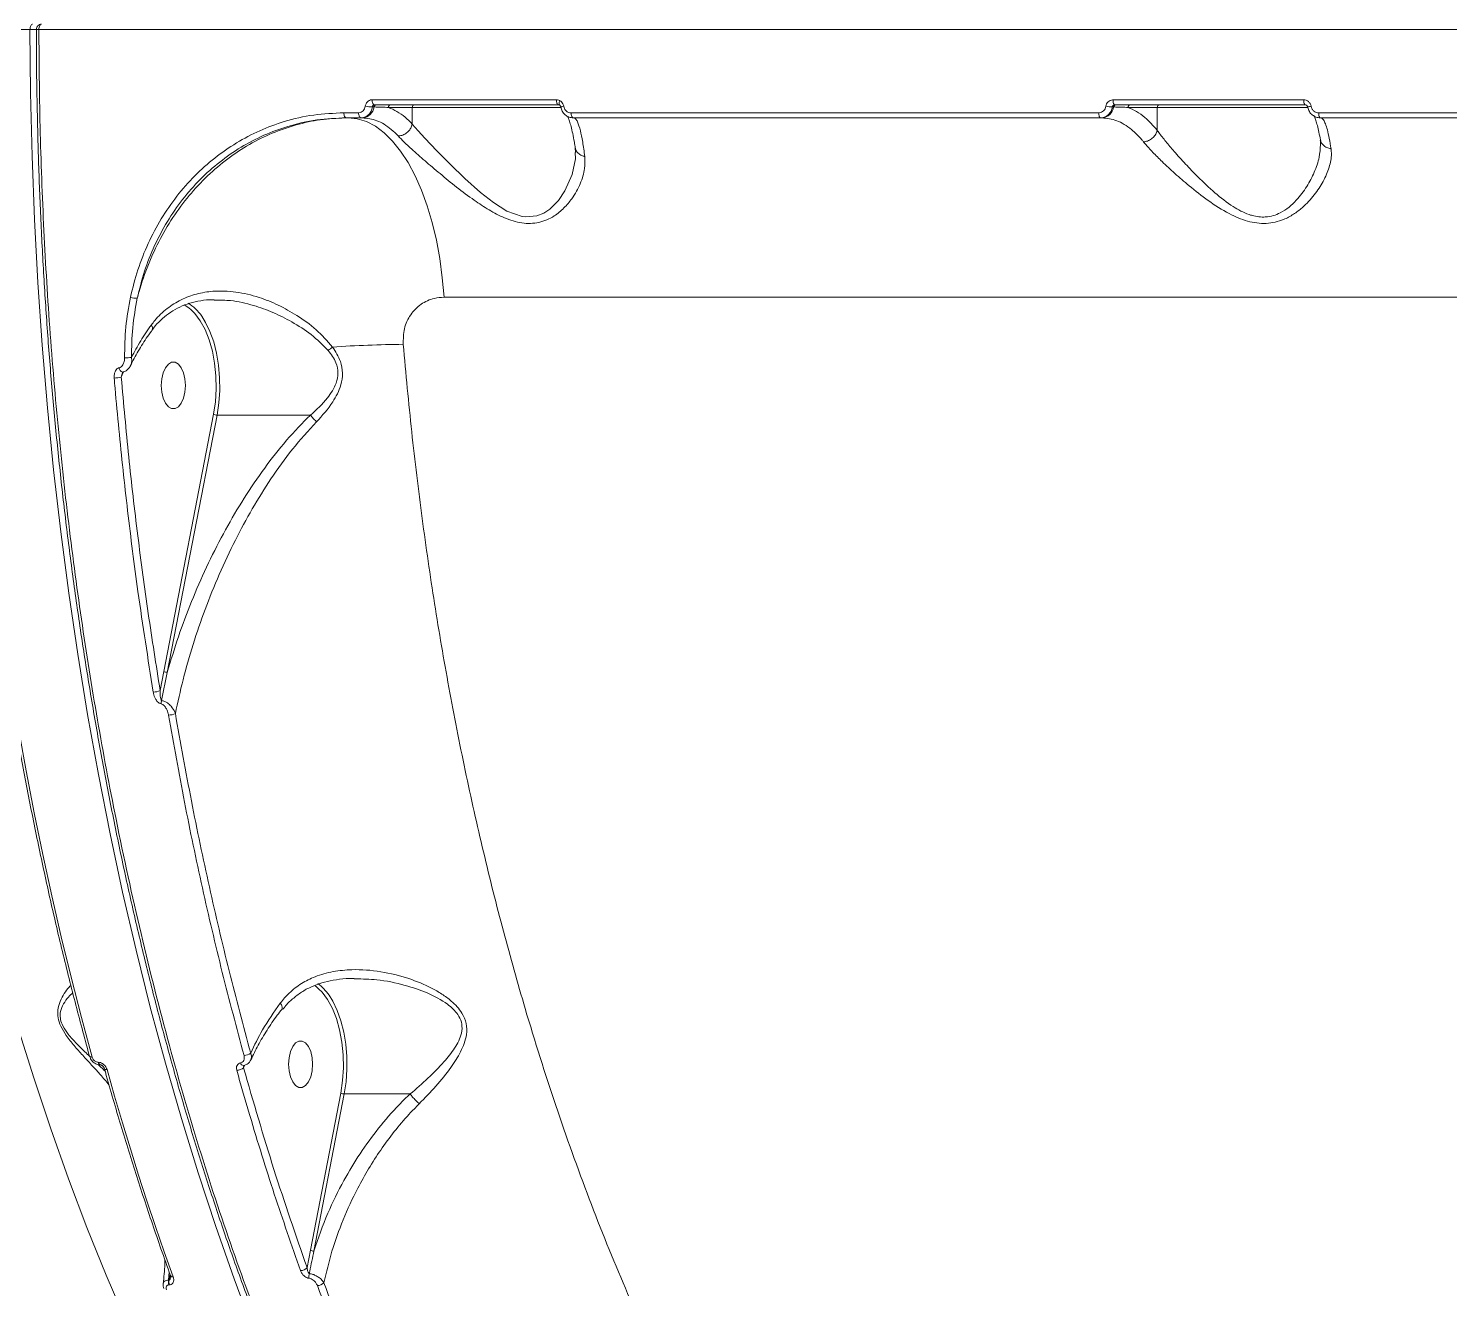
# Model space of a CAD drawing. Header units: millimetres. Extents: x -5550 to 7488, y -4093 to 4627.
# Drawn here: x -1428.8 to -1155.5, y 1749.7 to 1992 of the extents above; entities that cross this region are included whole.
import ezdxf

# ---------------------------------------------------------------- set-up
doc = ezdxf.new("R2010")
doc.units = ezdxf.units.MM
doc.layers.add('DIKOM_ОБЪЕКТ', color=7, linetype='Continuous')

msp = doc.modelspace()

# ---------------------------------------------------------------- linework, layer by layer
at = {"layer": 'DIKOM_ОБЪЕКТ', "color": 7, "linetype": 'Continuous', "lineweight": 15}
for p, q in [((-1843.347, 1991.842), (-1428.478, 1991.842)), ((-1427.248, 1991.843), (-1427.248, 1991.843)), ((-1426.762, 1991.842), (-933.343, 1991.842)), ((-1327.258, 1978.31), (-1362.698, 1978.31)), ((-1362.637, 1976.927), (-1362.309, 1976.927)), ((-1362.237, 1977.344), (-1326.826, 1977.344)), ((-1359.535, 1976.844), (-1354.964, 1976.844)), ((-1354.964, 1973.648), (-1354.964, 1976.844)), ((-1354.964, 1976.844), (-1326.238, 1976.844)), ((-1326.386, 1976.927), (-1326.392, 1976.93)), ((-1220.339, 1976.927), (-1220.091, 1976.927)), ((-1183.536, 1978.31), (-1220.202, 1978.31)), ((-1219.859, 1977.344), (-1183.222, 1977.344)), ((-1217.311, 1976.844), (-1211.679, 1976.844)), ((-1211.679, 1972.439), (-1211.679, 1976.844)), ((-1211.679, 1976.844), (-1182.648, 1976.844)), ((-1182.761, 1976.927), (-1182.767, 1976.928)), ((-1365.286, 1975.804), (-1368.12, 1975.804)), ((-1367.655, 1974.844), (-1364.823, 1974.844)), ((-1364.823, 1974.844), (-1364.544, 1974.844)), ((-1222.951, 1975.804), (-1324.414, 1975.804)), ((-1323.985, 1974.844), (-1222.605, 1974.844)), ((-1222.605, 1974.844), (-1222.326, 1974.844)), ((-1074.057, 1975.804), (-1180.649, 1975.804)), ((-1180.338, 1974.844), (-1073.834, 1974.844)), ((-1323.639, 1969.06), (-1323.549, 1968.192)), ((-1180.271, 1969.827), (-1180.29, 1969.663)), ((-1393.05, 1939.794), (-1392.827, 1939.787)), ((-1348.853, 1940.342), (-933.343, 1940.342)), ((-1410.924, 1924.969), (-1410.471, 1926.025)), ((-1393.172, 1917.853), (-1402.739, 1868.38)), ((-1402.069, 1868.204), (-1392.502, 1917.677)), ((-1374.55, 1917.677), (-1392.502, 1917.677)), ((-1402.739, 1868.38), (-1403.438, 1864.721)), ((-1403.158, 1862.801), (-1402.069, 1868.204)), ((-1366.152, 1809.267), (-1365.878, 1809.256)), ((-1415.345, 1793.239), (-1415.373, 1793.239)), ((-1414.92, 1792.714), (-1414.892, 1792.714)), ((-1387.413, 1792.171), (-1387.191, 1792.688)), ((-1368.701, 1787.31), (-1374.544, 1757.094)), ((-1373.875, 1756.918), (-1368.031, 1787.137)), ((-1355.378, 1787.137), (-1368.031, 1787.137)), ((-1374.544, 1757.094), (-1375.183, 1753.734)), ((-1401.826, 1751.337), (-1401.708, 1752.908)), ((-1401.543, 1752.443), (-1401.737, 1751.337)), ((-1401.737, 1751.337), (-1401.826, 1751.337)), ((-1401.759, 1750.438), (-1401.67, 1750.438))]:
    msp.add_line(p, q, dxfattribs=at)
at = {"layer": 'DIKOM_ОБЪЕКТ', "color": 7, "linetype": 'Continuous', "lineweight": 15, "flags": 128}
for points in [[(-1428.478, 1991.842), (-1428.468, 1992.037), (-1428.439, 1992.225), (-1428.391, 1992.398), (-1428.327, 1992.55), (-1428.249, 1992.675), (-1428.16, 1992.768), (-1428.063, 1992.825), (-1427.962, 1992.844)], [(-1426.248, 1992.844), (-1426.348, 1992.825), (-1426.445, 1992.768), (-1426.534, 1992.675), (-1426.612, 1992.55), (-1426.676, 1992.398), (-1426.723, 1992.225), (-1426.753, 1992.037), (-1426.762, 1991.842)], [(-1428.478, 1991.842), (-1428.371, 1979.654), (-1428.083, 1967.478), (-1427.613, 1955.323), (-1426.962, 1943.2), (-1426.129, 1931.119), (-1425.117, 1919.089), (-1423.925, 1907.122), (-1422.554, 1895.227), (-1421.007, 1883.414), (-1419.283, 1871.693), (-1417.385, 1860.075), (-1415.315, 1848.568), (-1413.073, 1837.183), (-1410.662, 1825.928), (-1408.084, 1814.815), (-1405.34, 1803.851), (-1402.434, 1793.046), (-1399.368, 1782.41), (-1396.144, 1771.951), (-1392.765, 1761.678), (-1389.234, 1751.6), (-1385.554, 1741.725)], [(-1362.237, 1977.344), (-1362.325, 1977.363), (-1362.41, 1977.417), (-1362.488, 1977.506), (-1362.558, 1977.625), (-1362.615, 1977.771), (-1362.659, 1977.938), (-1362.687, 1978.119), (-1362.698, 1978.31)], [(-1326.826, 1977.344), (-1326.909, 1977.363), (-1326.988, 1977.417), (-1327.062, 1977.506), (-1327.127, 1977.625), (-1327.18, 1977.771), (-1327.221, 1977.938), (-1327.247, 1978.119), (-1327.258, 1978.31)], [(-1326.616, 1977.284), (-1326.669, 1977.32), (-1326.706, 1977.381), (-1326.727, 1977.466), (-1326.73, 1977.571), (-1326.716, 1977.694), (-1326.685, 1977.83), (-1326.637, 1977.977), (-1326.575, 1978.129)], [(-1219.859, 1977.344), (-1219.924, 1977.363), (-1219.987, 1977.417), (-1220.046, 1977.506), (-1220.098, 1977.625), (-1220.14, 1977.771), (-1220.173, 1977.938), (-1220.194, 1978.119), (-1220.202, 1978.31)], [(-1183.222, 1977.344), (-1183.282, 1977.363), (-1183.34, 1977.417), (-1183.393, 1977.506), (-1183.44, 1977.625), (-1183.479, 1977.771), (-1183.509, 1977.938), (-1183.528, 1978.119), (-1183.536, 1978.31)], [(-1367.655, 1974.844), (-1367.743, 1974.862), (-1367.829, 1974.916), (-1367.908, 1975.004), (-1367.978, 1975.123), (-1368.036, 1975.268), (-1368.08, 1975.434), (-1368.108, 1975.614), (-1368.12, 1975.804)], [(-1367.315, 1974.844), (-1365.537, 1974.662), (-1363.775, 1974.116), (-1362.046, 1973.213), (-1360.364, 1971.959), (-1358.747, 1970.367), (-1357.207, 1968.452), (-1355.759, 1966.229), (-1354.417, 1963.721), (-1353.192, 1960.949), (-1352.096, 1957.939), (-1351.139, 1954.719), (-1350.33, 1951.317), (-1349.675, 1947.765), (-1349.181, 1944.096), (-1348.853, 1940.342)], [(-1364.823, 1974.844), (-1364.911, 1974.862), (-1364.996, 1974.916), (-1365.074, 1975.004), (-1365.144, 1975.123), (-1365.201, 1975.268), (-1365.245, 1975.434), (-1365.274, 1975.614), (-1365.286, 1975.804)], [(-1323.612, 1968.199), (-1323.599, 1966.979), (-1324.238, 1963.938), (-1325.603, 1960.817), (-1326.849, 1958.965), (-1328.496, 1957.295), (-1329.653, 1956.525), (-1331.018, 1955.975), (-1333.205, 1955.79), (-1333.846, 1955.877), (-1336.75, 1956.921), (-1339.347, 1958.54), (-1341.847, 1960.505), (-1344.83, 1963.178), (-1347.68, 1965.936), (-1350.215, 1968.498), (-1352.553, 1970.944), (-1353.849, 1972.355), (-1354.964, 1973.641), (-1354.964, 1973.642), (-1354.964, 1973.642)], [(-1323.985, 1974.844), (-1324.067, 1974.862), (-1324.145, 1974.916), (-1324.218, 1975.004), (-1324.283, 1975.123), (-1324.336, 1975.268), (-1324.377, 1975.434), (-1324.403, 1975.614), (-1324.414, 1975.804)], [(-1222.605, 1974.844), (-1222.671, 1974.862), (-1222.734, 1974.916), (-1222.793, 1975.004), (-1222.845, 1975.123), (-1222.888, 1975.268), (-1222.921, 1975.434), (-1222.942, 1975.614), (-1222.951, 1975.804)], [(-1180.338, 1974.844), (-1180.397, 1974.862), (-1180.454, 1974.916), (-1180.507, 1975.004), (-1180.553, 1975.123), (-1180.592, 1975.268), (-1180.622, 1975.434), (-1180.641, 1975.614), (-1180.649, 1975.804)], [(-1398.831, 1938.87), (-1397.94, 1938.314), (-1397.46, 1937.92)], [(-1397.46, 1937.92), (-1396.784, 1937.241), (-1395.728, 1935.834), (-1394.797, 1934.127), (-1394.013, 1932.159), (-1393.396, 1929.98), (-1392.961, 1927.642), (-1392.717, 1925.2), (-1392.671, 1922.715), (-1392.824, 1920.246), (-1393.172, 1917.853)], [(-1392.502, 1917.677), (-1392.157, 1920.013), (-1391.992, 1922.422), (-1392.011, 1924.852), (-1392.214, 1927.25), (-1392.596, 1929.564), (-1393.149, 1931.744), (-1393.861, 1933.743), (-1394.716, 1935.517), (-1395.443, 1936.68)], [(-1403.222, 1923.385), (-1403.128, 1922.117), (-1402.854, 1920.952), (-1402.422, 1919.984), (-1401.867, 1919.292), (-1401.234, 1918.931), (-1400.574, 1918.931), (-1399.941, 1919.292), (-1399.387, 1919.984), (-1398.955, 1920.952), (-1398.681, 1922.117), (-1398.587, 1923.385), (-1398.681, 1924.653), (-1398.955, 1925.818), (-1399.387, 1926.786), (-1399.941, 1927.478), (-1400.574, 1927.839), (-1401.234, 1927.839), (-1401.867, 1927.478), (-1402.422, 1926.786), (-1402.854, 1925.818), (-1403.128, 1924.653), (-1403.222, 1923.385)], [(-1416.524, 1794.211), (-1418.583, 1801.85), (-1420.562, 1809.569), (-1422.459, 1817.365), (-1424.273, 1825.236), (-1426.003, 1833.176), (-1427.649, 1841.185), (-1429.21, 1849.257), (-1430.685, 1857.39)], [(-1373.783, 1807.994), (-1373.468, 1807.772), (-1372.989, 1807.38)], [(-1372.989, 1807.38), (-1372.312, 1806.7), (-1371.256, 1805.293), (-1370.325, 1803.585), (-1369.542, 1801.617), (-1368.925, 1799.438), (-1368.489, 1797.099), (-1368.246, 1794.657), (-1368.2, 1792.172), (-1368.353, 1789.703), (-1368.701, 1787.31)], [(-1368.031, 1787.137), (-1367.686, 1789.472), (-1367.521, 1791.881), (-1367.54, 1794.311), (-1367.743, 1796.709), (-1368.125, 1799.023), (-1368.678, 1801.203), (-1369.39, 1803.202), (-1370.245, 1804.976), (-1370.965, 1806.129)], [(-1430.864, 1800.175), (-1427.759, 1790.205), (-1424.498, 1780.423), (-1421.086, 1770.839), (-1417.524, 1761.461), (-1413.817, 1752.299), (-1409.967, 1743.361), (-1405.979, 1734.654), (-1401.856, 1726.188), (-1397.602, 1717.97), (-1393.221, 1710.008), (-1388.717, 1702.309), (-1384.094, 1694.88), (-1379.356, 1687.728), (-1374.508, 1680.86), (-1369.555, 1674.283), (-1364.501, 1668.001), (-1359.35, 1662.022), (-1354.796, 1657.073)], [(-1378.751, 1792.844), (-1378.657, 1791.576), (-1378.383, 1790.411), (-1377.951, 1789.443), (-1377.396, 1788.751), (-1376.763, 1788.39), (-1376.103, 1788.39), (-1375.471, 1788.751), (-1374.916, 1789.443), (-1374.484, 1790.411), (-1374.21, 1791.576), (-1374.116, 1792.844), (-1374.21, 1794.112), (-1374.484, 1795.277), (-1374.916, 1796.245), (-1375.471, 1796.937), (-1376.103, 1797.298), (-1376.763, 1797.298), (-1377.396, 1796.937), (-1377.951, 1796.245), (-1378.383, 1795.277), (-1378.657, 1794.112), (-1378.751, 1792.844)], [(-1417.034, 1794.418), (-1417.029, 1794.404), (-1416.986, 1794.338), (-1416.91, 1794.284), (-1416.806, 1794.244), (-1416.675, 1794.219), (-1416.524, 1794.211)], [(-1400.936, 1751.959), (-1402.651, 1756.787), (-1404.332, 1761.662), (-1405.977, 1766.582), (-1407.587, 1771.545), (-1409.16, 1776.552), (-1410.698, 1781.602), (-1412.199, 1786.692), (-1413.664, 1791.822)]]:
    msp.add_lwpolyline(points, dxfattribs=at)
at = {"layer": 'DIKOM_ОБЪЕКТ', "color": 7, "linetype": 'Continuous', "lineweight": 15}
for centre, radius, start, end in [((-1426.248, 1991.844), 1, 90, 180.07043), ((-1428.5, 2412.186), 420.344, 270.00302, 270.17263), ((-1426.91, 2030.506), 38.664, 269.49952, 270.21921), ((-1364.64, 1977.188), 2.345, 272.3285, 353.63405), ((-1362.735, 1983.087), 6.16, 258.21304, 270.91342), ((-1361.843, 1976.875), 0.469, 92.33192, 173.63706), ((-1359.057, 1976.866), 0.478, 92.9313, 182.65882), ((-1354.486, 1976.866), 0.479, 92.94591, 182.6442), ((-1325.501, 1974.289), 2.788, 96.92486, 108.65924), ((-1222.421, 1977.187), 2.345, 272.32861, 353.6347), ((-1220.224, 1984.04), 7.113, 259.02777, 269.07276), ((-1219.624, 1976.875), 0.469, 92.33565, 173.63333), ((-1216.833, 1976.866), 0.478, 92.93876, 182.6551), ((-1211.201, 1976.866), 0.478, 92.93668, 182.65718), ((-1180.794, 1968.41), 8.744, 98.53827, 103.03638), ((-1408.105, 1943.112), 2.964, 249.21858, 275.05895), ((-1402.434, 1932.048), 8.387, 33.52685, 58.74711), ((-1399.381, 1968.254), 47.45, 306.51603, 307.81536), ((-1354.09, 1685.476), 245.827, 90.60698, 93.77814), ((-1410.335, 1926.883), 0.995, 186.2795, 249.58688), ((-1409.866, 1933.296), 4.606, 264.78124, 281.47387), ((-1412.244, 1930.262), 5.455, 269.62887, 284.00043), ((-1392.516, 1918.988), 1.31, 239.97792, 270.6168), ((-1402.083, 1869.515), 1.311, 239.97772, 270.60746), ((-1404.751, 1867.387), 2.972, 269.5314, 296.22165), ((-1401.085, 1862.103), 2.187, 161.39753, 178.85764), ((-1401.825, 1862.944), 2.952, 269.80475, 296.17497), ((-1378.574, 1800.951), 9.204, 34.23523, 53.57286), ((-1414.78, 1793.293), 0.596, 185.22794, 256.28588), ((-1414.755, 1793.292), 0.593, 185.12671, 256.92271), ((-1387.355, 1793.295), 0.691, 195.5979, 267.75699), ((-1387.323, 1796.623), 2.064, 270.24468, 308.60829), ((-1413.757, 1792.325), 0.511, 215.13517, 280.47309), ((-1388.712, 1793.692), 2, 269.96299, 310.48892), ((-1368.045, 1788.467), 1.33, 240.45324, 270.61264), ((-1373.889, 1758.229), 1.311, 239.98265, 270.61458), ((-1401.016, 1752.473), 0.52, 212.52465, 278.87049), ((-1376.468, 1754.896), 1.733, 270.47128, 317.88475), ((-1372.694, 1752.032), 2.139, 164.44434, 189.19848), ((-1400.044, 1751.017), 1.81, 169.82732, 198.68435), ((-1399.957, 1751.017), 1.809, 169.81545, 198.69622), ((-1373.234, 1752.015), 1.743, 270.82784, 316.85443)]:
    msp.add_arc(centre, radius, start, end, dxfattribs=at)
for points, knots in [([(-1427.231, 1991.843), (-1427.233, 1990.244), (-1427.241, 1984.77), (-1427.083, 1975.423), (-1426.763, 1963.831), (-1426.272, 1952.295), (-1425.623, 1940.839), (-1424.814, 1929.462), (-1423.846, 1918.159), (-1422.719, 1906.926), (-1421.432, 1895.76), (-1419.986, 1884.657), (-1418.38, 1873.615), (-1416.613, 1862.631), (-1414.684, 1851.7), (-1412.595, 1840.833), (-1410.352, 1830.065), (-1407.965, 1819.441), (-1405.438, 1808.991), (-1402.775, 1798.718), (-1399.974, 1788.62), (-1397.035, 1778.69), (-1393.957, 1768.926), (-1390.739, 1759.326), (-1387.381, 1749.886), (-1383.88, 1740.605), (-1380.237, 1731.478), (-1376.45, 1722.51), (-1372.531, 1713.721), (-1368.494, 1705.149), (-1364.352, 1696.826), (-1360.112, 1688.761), (-1355.772, 1680.948), (-1351.33, 1673.386), (-1346.786, 1666.069), (-1342.137, 1658.997), (-1337.383, 1652.167), (-1332.522, 1645.579), (-1327.552, 1639.229), (-1322.473, 1633.118), (-1317.294, 1627.257), (-1312.034, 1621.669), (-1306.713, 1616.377), (-1301.342, 1611.392), (-1295.919, 1606.711), (-1290.444, 1602.332), (-1284.914, 1598.252), (-1279.328, 1594.471), (-1273.685, 1590.984), (-1267.982, 1587.807), (-1263.107, 1585.321), (-1260.118, 1584.014), (-1259.065, 1583.553)], [0, 0, 0, 0, 0.0085099, 0.0291338, 0.0497642, 0.0702963, 0.0907336, 0.1110995, 0.1314172, 0.1517099, 0.1720008, 0.1923087, 0.2126533, 0.233058, 0.2535458, 0.2741398, 0.2947801, 0.3153493, 0.3358166, 0.3562055, 0.3765394, 0.3968417, 0.4171353, 0.4374411, 0.4577771, 0.4781661, 0.4986315, 0.5191961, 0.5398441, 0.5604625, 0.5809656, 0.6013833, 0.6217389, 0.6420557, 0.6623568, 0.6826646, 0.7029954, 0.7233719, 0.7438165, 0.7643523, 0.7849909, 0.8056262, 0.8261609, 0.8466008, 0.8669687, 0.8872873, 0.9075794, 0.9278672, 0.9481697, 0.968506, 0.9888984, 1, 1, 1, 1]), ([(-1258.762, 1583.593), (-1259.913, 1584.066), (-1264.975, 1586.145), (-1273.794, 1591.097), (-1285.279, 1598.521), (-1296.626, 1607.373), (-1307.803, 1617.533), (-1318.562, 1628.809), (-1328.877, 1641.127), (-1338.729, 1654.405), (-1348.281, 1668.857), (-1357.484, 1684.484), (-1366.298, 1701.259), (-1374.528, 1718.813), (-1382.161, 1737.066), (-1389.195, 1755.927), (-1395.744, 1775.704), (-1401.765, 1796.365), (-1407.222, 1817.859), (-1411.793, 1838.787), (-1415.573, 1858.994), (-1418.659, 1878.364), (-1421.271, 1898.069), (-1423.393, 1918.061), (-1425.005, 1938.121), (-1426.101, 1958.152), (-1426.664, 1976.02), (-1426.734, 1987.264), (-1426.762, 1991.842)], [0, 0, 0, 0, 0.0121465, 0.0534323, 0.0946866, 0.1371394, 0.1796263, 0.2220791, 0.2633332, 0.3046195, 0.3458737, 0.3883263, 0.4308134, 0.4732662, 0.5145203, 0.5558063, 0.5970606, 0.6395131, 0.6820003, 0.7244527, 0.7603585, 0.7963063, 0.8322538, 0.8685423, 0.9048306, 0.9401997, 0.9756491, 1, 1, 1, 1]), ([(-1363.993, 1977.057), (-1364.03, 1976.892), (-1364.104, 1976.564), (-1364.391, 1976.163), (-1364.77, 1975.89), (-1365.09, 1975.807), (-1365.263, 1975.804), (-1365.286, 1975.804)], [0, 0, 0, 0, 0.2407548, 0.4813489, 0.7220764, 0.9628227, 1, 1, 1, 1]), ([(-1364.823, 1974.844), (-1364.784, 1974.845), (-1364.494, 1974.85), (-1363.956, 1974.988), (-1363.315, 1975.442), (-1362.828, 1976.109), (-1362.701, 1976.655), (-1362.637, 1976.927)], [0, 0, 0, 0, 0.0372386, 0.2781121, 0.5188669, 0.759388, 1, 1, 1, 1]), ([(-1362.698, 1978.31), (-1362.721, 1978.309), (-1362.894, 1978.306), (-1363.214, 1978.223), (-1363.595, 1977.95), (-1363.882, 1977.549), (-1363.956, 1977.221), (-1363.993, 1977.057)], [0, 0, 0, 0, 0.0372332, 0.2778899, 0.5186026, 0.7592456, 1, 1, 1, 1]), ([(-1362.637, 1976.927), (-1362.627, 1976.982), (-1362.607, 1977.091), (-1362.519, 1977.225), (-1362.401, 1977.315), (-1362.3, 1977.343), (-1362.244, 1977.344), (-1362.237, 1977.344)], [0, 0, 0, 0, 0.2402533, 0.4811201, 0.7223362, 0.9629382, 1, 1, 1, 1]), ([(-1362.309, 1976.927), (-1362.168, 1976.927), (-1361.464, 1976.925), (-1360.527, 1976.899), (-1359.748, 1976.856), (-1359.535, 1976.844)], [0, 0, 0, 0, 0.153661, 0.7682964, 1, 1, 1, 1]), ([(-1354.964, 1973.648), (-1355.419, 1974.098), (-1356.38, 1975.048), (-1357.909, 1976.138), (-1358.992, 1976.608), (-1359.535, 1976.844)], [0, 0, 0, 0, 0.3093541, 0.6532156, 1, 1, 1, 1]), ([(-1326.575, 1978.129), (-1326.637, 1978.161), (-1326.852, 1978.272), (-1327.089, 1978.294), (-1327.258, 1978.31)], [0, 0, 0, 0, 0.2879763, 1, 1, 1, 1]), ([(-1326.826, 1977.344), (-1326.775, 1977.339), (-1326.704, 1977.333), (-1326.635, 1977.295), (-1326.616, 1977.284)], [0, 0, 0, 0, 0.720653, 1, 1, 1, 1]), ([(-1326.635, 1977.29), (-1326.624, 1977.285), (-1326.574, 1977.26), (-1326.494, 1977.181), (-1326.42, 1977.05), (-1326.392, 1976.945), (-1326.387, 1976.89), (-1326.386, 1976.877)], [0, 0, 0, 0, 0.1039781, 0.4755244, 0.7277191, 0.9389095, 1, 1, 1, 1]), ([(-1325.837, 1977.057), (-1325.878, 1977.214), (-1325.96, 1977.528), (-1326.235, 1977.9), (-1326.468, 1978.057), (-1326.575, 1978.129)], [0, 0, 0, 0, 0.3509481, 0.7014156, 1, 1, 1, 1]), ([(-1326.386, 1976.927), (-1326.312, 1976.65), (-1326.16, 1976.086), (-1325.591, 1975.405), (-1324.842, 1974.934), (-1324.269, 1974.874), (-1323.985, 1974.844)], [0, 0, 0, 0, 0.2425081, 0.4917108, 0.7472641, 1, 1, 1, 1]), ([(-1324.414, 1975.804), (-1324.582, 1975.821), (-1324.919, 1975.857), (-1325.362, 1976.138), (-1325.701, 1976.548), (-1325.792, 1976.889), (-1325.837, 1977.057)], [0, 0, 0, 0, 0.2566073, 0.5136421, 0.7612058, 1, 1, 1, 1]), ([(-1221.578, 1977.057), (-1221.617, 1976.893), (-1221.695, 1976.567), (-1221.997, 1976.167), (-1222.397, 1975.894), (-1222.738, 1975.808), (-1222.923, 1975.804), (-1222.951, 1975.804)], [0, 0, 0, 0, 0.2393989, 0.4786945, 0.7179173, 0.9577302, 1, 1, 1, 1]), ([(-1222.605, 1974.844), (-1222.56, 1974.845), (-1222.255, 1974.851), (-1221.696, 1974.994), (-1221.036, 1975.448), (-1220.536, 1976.113), (-1220.405, 1976.656), (-1220.339, 1976.927)], [0, 0, 0, 0, 0.0422521, 0.2819823, 0.5212589, 0.760622, 1, 1, 1, 1]), ([(-1220.202, 1978.31), (-1220.23, 1978.309), (-1220.416, 1978.305), (-1220.757, 1978.219), (-1221.158, 1977.946), (-1221.46, 1977.546), (-1221.539, 1977.22), (-1221.578, 1977.057)], [0, 0, 0, 0, 0.0425957, 0.2824461, 0.521613, 0.7607588, 1, 1, 1, 1]), ([(-1220.339, 1976.927), (-1220.327, 1976.982), (-1220.302, 1977.09), (-1220.197, 1977.224), (-1220.056, 1977.315), (-1219.935, 1977.343), (-1219.869, 1977.344), (-1219.859, 1977.344)], [0, 0, 0, 0, 0.2369124, 0.4742314, 0.7136959, 0.9565586, 1, 1, 1, 1]), ([(-1220.091, 1976.927), (-1219.95, 1976.927), (-1219.246, 1976.925), (-1218.306, 1976.899), (-1217.526, 1976.856), (-1217.311, 1976.844)], [0, 0, 0, 0, 0.1533165, 0.7665617, 1, 1, 1, 1]), ([(-1211.679, 1972.439), (-1212.474, 1973.332), (-1213.768, 1974.783), (-1215.676, 1976.134), (-1216.764, 1976.607), (-1217.311, 1976.844)], [0, 0, 0, 0, 0.4427016, 0.7201754, 1, 1, 1, 1]), ([(-1182.092, 1977.057), (-1182.096, 1977.076), (-1182.129, 1977.26), (-1182.262, 1977.602), (-1182.594, 1977.992), (-1183.037, 1978.259), (-1183.369, 1978.293), (-1183.536, 1978.31)], [0, 0, 0, 0, 0.0278399, 0.265, 0.5077073, 0.7539819, 1, 1, 1, 1]), ([(-1183.219, 1977.342), (-1183.211, 1977.342), (-1183.142, 1977.347), (-1183.021, 1977.306), (-1182.884, 1977.195), (-1182.798, 1977.062), (-1182.777, 1976.968), (-1182.768, 1976.926)], [0, 0, 0, 0, 0.0434934, 0.3877235, 0.6434743, 0.8435722, 1, 1, 1, 1]), ([(-1182.761, 1976.927), (-1182.755, 1976.895), (-1182.699, 1976.588), (-1182.477, 1976.021), (-1181.921, 1975.373), (-1181.177, 1974.929), (-1180.617, 1974.872), (-1180.338, 1974.844)], [0, 0, 0, 0, 0.0286318, 0.2670833, 0.5101414, 0.7556516, 1, 1, 1, 1]), ([(-1180.649, 1975.804), (-1180.815, 1975.821), (-1181.147, 1975.854), (-1181.59, 1976.121), (-1181.922, 1976.51), (-1182.055, 1976.852), (-1182.089, 1977.037), (-1182.092, 1977.057)], [0, 0, 0, 0, 0.2458029, 0.4918036, 0.7342925, 0.9715187, 1, 1, 1, 1]), ([(-1368.12, 1975.804), (-1370.059, 1975.721), (-1373.935, 1975.555), (-1379.352, 1974.304), (-1384.319, 1972.459), (-1388.804, 1970.109), (-1393.006, 1967.204), (-1396.855, 1963.755), (-1400.309, 1959.826), (-1403.322, 1955.469), (-1405.819, 1950.722), (-1407.839, 1945.679), (-1408.718, 1942.118), (-1409.157, 1940.34)], [0, 0, 0, 0, 0.1021837, 0.2043679, 0.2924897, 0.3808915, 0.4690135, 0.5574039, 0.6460764, 0.7344673, 0.8228834, 0.9115803, 1, 1, 1, 1]), ([(-1367.315, 1974.844), (-1368.898, 1974.785), (-1372.064, 1974.667), (-1376.762, 1973.726), (-1381.357, 1972.213), (-1385.785, 1970.1), (-1389.992, 1967.426), (-1393.911, 1964.195), (-1397.5, 1960.462), (-1400.707, 1956.272), (-1403.476, 1951.663), (-1405.776, 1946.704), (-1407.132, 1942.799), (-1407.729, 1940.584), (-1407.843, 1940.159)], [0, 0, 0, 0, 0.0874428, 0.1748871, 0.263313, 0.3520182, 0.4404465, 0.5297497, 0.6193385, 0.7086415, 0.7985498, 0.8887505, 0.9786592, 1, 1, 1, 1]), ([(-1407.843, 1940.159), (-1407.415, 1941.898), (-1406.558, 1945.381), (-1404.584, 1950.313), (-1402.141, 1954.956), (-1399.192, 1959.218), (-1395.811, 1963.061), (-1392.04, 1966.434), (-1387.924, 1969.275), (-1383.529, 1971.574), (-1378.663, 1973.378), (-1373.354, 1974.602), (-1369.555, 1974.763), (-1367.655, 1974.844)], [0, 0, 0, 0, 0.0883731, 0.1770246, 0.2653929, 0.3537674, 0.4424267, 0.5308006, 0.6189455, 0.7073722, 0.7955213, 0.8977596, 1, 1, 1, 1]), ([(-1364.544, 1974.844), (-1363.615, 1974.735), (-1361.728, 1974.513), (-1359.438, 1973.084), (-1358.128, 1971.785), (-1357.702, 1971.362)], [0, 0, 0, 0, 0.3958742, 0.8032262, 1, 1, 1, 1]), ([(-1354.964, 1973.642), (-1355.038, 1973.385), (-1355.186, 1972.872), (-1355.707, 1972.189), (-1356.38, 1971.67), (-1357.038, 1971.42), (-1357.481, 1971.362), (-1357.661, 1971.362), (-1357.702, 1971.362)], [0, 0, 0, 0, 0.2123468, 0.4246889, 0.6370304, 0.8493695, 0.9654985, 1, 1, 1, 1]), ([(-1354.964, 1973.642), (-1354.964, 1973.643), (-1354.964, 1973.645), (-1354.964, 1973.647), (-1354.964, 1973.648)], [0, 0, 0, 0, 0.8057343, 1, 1, 1, 1]), ([(-1325.086, 1975.126), (-1325.045, 1975.042), (-1324.943, 1974.833), (-1324.707, 1974.181), (-1324.419, 1973.186), (-1324.105, 1971.836), (-1323.831, 1970.45), (-1323.669, 1969.412), (-1323.61, 1969.031)], [0, 0, 0, 0, 0.1131395, 0.2857703, 0.4745989, 0.6744688, 0.8808397, 1, 1, 1, 1]), ([(-1321.772, 1967.417), (-1321.907, 1968.382), (-1322.179, 1970.328), (-1322.652, 1972.586), (-1323.111, 1974.001), (-1323.542, 1974.728), (-1323.788, 1974.805), (-1323.911, 1974.844)], [0, 0, 0, 0, 0.2106505, 0.4247514, 0.6762109, 0.8374034, 1, 1, 1, 1]), ([(-1222.326, 1974.844), (-1221.376, 1974.737), (-1219.447, 1974.52), (-1216.88, 1972.905), (-1215.201, 1971.262), (-1214.457, 1970.36), (-1214.345, 1970.224)], [0, 0, 0, 0, 0.3435021, 0.6969434, 0.9545291, 1, 1, 1, 1]), ([(-1181.61, 1975.357), (-1181.599, 1975.341), (-1181.574, 1975.304), (-1181.402, 1974.955), (-1181.175, 1974.333), (-1180.897, 1973.375), (-1180.604, 1972.143), (-1180.41, 1971.094), (-1180.316, 1970.583)], [0, 0, 0, 0, 0.1199581, 0.2662772, 0.433219, 0.617395, 0.8136025, 1, 1, 1, 1]), ([(-1178.266, 1968.905), (-1178.38, 1969.595), (-1178.609, 1970.981), (-1178.972, 1972.546), (-1179.343, 1973.722), (-1179.772, 1974.634), (-1180.083, 1974.766), (-1180.267, 1974.844)], [0, 0, 0, 0, 0.1872858, 0.3765491, 0.5570068, 0.7391945, 1, 1, 1, 1]), ([(-1357.702, 1971.362), (-1357.32, 1970.974), (-1356.557, 1970.197), (-1354.834, 1968.602), (-1352.553, 1966.576), (-1349.633, 1964.098), (-1346.467, 1961.514), (-1343.303, 1959.14), (-1340.228, 1957.101), (-1337.173, 1955.49), (-1334.423, 1954.622), (-1332.201, 1954.49), (-1330.567, 1954.689), (-1329.047, 1955.197), (-1327.379, 1956.103), (-1325.731, 1957.471), (-1323.975, 1959.581), (-1322.544, 1962.166), (-1321.694, 1964.966), (-1321.747, 1966.65), (-1321.772, 1967.417)], [0, 0, 0, 0, 0.0450802, 0.0901824, 0.1588888, 0.2276836, 0.2984037, 0.3691131, 0.4250473, 0.4808189, 0.5408186, 0.5713834, 0.6019541, 0.634466, 0.6670297, 0.7198464, 0.7727701, 0.8528827, 0.9329865, 1, 1, 1, 1]), ([(-1211.679, 1972.433), (-1211.76, 1972.184), (-1211.922, 1971.686), (-1212.461, 1971.024), (-1213.148, 1970.521), (-1213.767, 1970.295), (-1214.165, 1970.234), (-1214.303, 1970.227), (-1214.345, 1970.224)], [0, 0, 0, 0, 0.2204994, 0.440988, 0.6614682, 0.8819463, 0.9635698, 1, 1, 1, 1]), ([(-1211.679, 1972.433), (-1211.679, 1972.434), (-1211.679, 1972.436), (-1211.679, 1972.439), (-1211.679, 1972.439)], [0, 0, 0, 0, 0.6881861, 1, 1, 1, 1]), ([(-1180.29, 1969.663), (-1180.344, 1968.875), (-1180.46, 1967.182), (-1181.409, 1964.434), (-1182.859, 1961.606), (-1184.542, 1959.323), (-1186.317, 1957.628), (-1187.816, 1956.618), (-1189.376, 1955.985), (-1191.185, 1955.661), (-1192.811, 1955.86), (-1194.913, 1956.518), (-1197.453, 1957.866), (-1200.711, 1960.437), (-1203.71, 1963.277), (-1206.303, 1965.979), (-1208.359, 1968.267), (-1210.073, 1970.305), (-1211.098, 1971.616), (-1211.584, 1972.299), (-1211.679, 1972.432), (-1211.679, 1972.433)], [0, 0, 0, 0, 0.0700363, 0.1504755, 0.2252669, 0.3016823, 0.3438013, 0.3868476, 0.4166395, 0.447578, 0.4959887, 0.5078993, 0.5704014, 0.6515571, 0.7358751, 0.8038127, 0.872911, 0.9288732, 0.985836, 0.9999661, 1, 1, 1, 1]), ([(-1180.355, 1970.54), (-1180.305, 1970.315), (-1180.246, 1970.055), (-1180.281, 1969.71), (-1180.286, 1969.663)], [0, 0, 0, 0, 0.8614365, 1, 1, 1, 1]), ([(-1180.279, 1970.589), (-1180.271, 1970.499), (-1180.241, 1970.17), (-1179.902, 1969.669), (-1179.311, 1969.18), (-1178.754, 1968.982), (-1178.399, 1968.92), (-1178.312, 1968.91), (-1178.266, 1968.905)], [0, 0, 0, 0, 0.1019121, 0.3726226, 0.6433476, 0.9140869, 0.9544568, 1, 1, 1, 1]), ([(-1323.569, 1969.037), (-1323.561, 1968.944), (-1323.533, 1968.62), (-1323.195, 1968.129), (-1322.626, 1967.673), (-1322.102, 1967.479), (-1321.817, 1967.425), (-1321.772, 1967.417)], [0, 0, 0, 0, 0.1158135, 0.4046411, 0.6934791, 0.950749, 1, 1, 1, 1]), ([(-1214.345, 1970.224), (-1214.238, 1970.096), (-1213.713, 1969.466), (-1212.575, 1968.226), (-1210.663, 1966.316), (-1208.338, 1964.147), (-1205.396, 1961.608), (-1201.966, 1958.896), (-1198.203, 1956.482), (-1194.967, 1955.078), (-1192.54, 1954.572), (-1190.729, 1954.488), (-1188.999, 1954.738), (-1187.211, 1955.315), (-1185.453, 1956.264), (-1183.4, 1957.841), (-1181.401, 1959.989), (-1179.663, 1962.664), (-1178.522, 1965.342), (-1178.13, 1967.445), (-1178.234, 1968.567), (-1178.266, 1968.905)], [0, 0, 0, 0, 0.0134555, 0.0663228, 0.1192311, 0.1832735, 0.2473505, 0.3264804, 0.4053652, 0.46786, 0.4990971, 0.5303037, 0.5614429, 0.5926221, 0.6345145, 0.6764895, 0.7480858, 0.8197617, 0.8939596, 0.9680662, 1, 1, 1, 1]), ([(-1370.289, 1930.769), (-1371.31, 1931.925), (-1373.355, 1934.241), (-1377.004, 1936.828), (-1380.696, 1938.903), (-1384.638, 1940.485), (-1388.879, 1941.479), (-1392.937, 1941.639), (-1396.465, 1941.053), (-1399.458, 1939.96), (-1402.176, 1938.247), (-1404.026, 1936.484), (-1404.918, 1935.303), (-1405.138, 1935.013)], [0, 0, 0, 0, 0.1071384, 0.2145789, 0.3113453, 0.4080908, 0.521752, 0.6352947, 0.7192619, 0.8031771, 0.8878209, 0.9724031, 1, 1, 1, 1]), ([(-1409.157, 1940.34), (-1409.505, 1938.445), (-1410.205, 1934.628), (-1410.258, 1930.691), (-1410.285, 1928.709)], [0, 0, 0, 0, 0.4964934, 1, 1, 1, 1]), ([(-1408.949, 1928.782), (-1408.924, 1930.694), (-1408.874, 1934.545), (-1408.188, 1938.279), (-1407.843, 1940.159)], [0, 0, 0, 0, 0.4964829, 1, 1, 1, 1]), ([(-1404.958, 1934.039), (-1404.871, 1934.169), (-1404.407, 1934.866), (-1403.371, 1935.94), (-1401.849, 1937.233), (-1400.125, 1938.279), (-1398.228, 1939.084), (-1396.163, 1939.612), (-1394.42, 1939.869), (-1393.351, 1939.851), (-1393.044, 1939.846)], [0, 0, 0, 0, 0.0321429, 0.1721411, 0.3167271, 0.4656247, 0.61755, 0.7736929, 0.9350167, 1, 1, 1, 1]), ([(-1392.827, 1939.787), (-1391.858, 1939.786), (-1389.42, 1939.785), (-1385.673, 1938.893), (-1381.72, 1937.478), (-1378.003, 1935.591), (-1374.313, 1933.281), (-1372.201, 1931.172), (-1371.146, 1930.119)], [0, 0, 0, 0, 0.1257117, 0.316107, 0.479311, 0.6425501, 0.8215658, 1, 1, 1, 1]), ([(-1356.695, 1931.29), (-1356.684, 1932.311), (-1356.664, 1934.369), (-1355.379, 1937.099), (-1353.349, 1939.13), (-1351.04, 1940.19), (-1349.477, 1940.299), (-1348.853, 1940.342)], [0, 0, 0, 0, 0.209909, 0.4228942, 0.6382607, 0.8553552, 1, 1, 1, 1]), ([(-1405.138, 1935.013), (-1405.845, 1933.991), (-1407.263, 1931.939), (-1408.386, 1929.837), (-1408.949, 1928.782)], [0, 0, 0, 0, 0.4978687, 1, 1, 1, 1]), ([(-1405.138, 1935.013), (-1405.121, 1934.985), (-1405.054, 1934.873), (-1404.926, 1934.599), (-1404.851, 1934.272), (-1404.964, 1934.129), (-1405.008, 1934.072)], [0, 0, 0, 0, 0.0695844, 0.2768563, 0.714679, 1, 1, 1, 1]), ([(-1409.102, 1927.217), (-1408.944, 1927.555), (-1408.345, 1928.834), (-1407.016, 1931.047), (-1405.785, 1932.997), (-1405.025, 1933.983), (-1404.968, 1934.057)], [0, 0, 0, 0, 0.1465201, 0.5559861, 0.9665669, 1, 1, 1, 1]), ([(-1371.146, 1930.119), (-1370.565, 1929.36), (-1369.573, 1928.064), (-1369.122, 1925.769), (-1369.505, 1923.911), (-1370.293, 1922.332), (-1371.827, 1920.174), (-1373.375, 1918.702), (-1374.54, 1917.675), (-1374.542, 1917.674)], [0, 0, 0, 0, 0.188616, 0.3216656, 0.4555461, 0.5691425, 0.6831248, 0.9996812, 1, 1, 1, 1]), ([(-1373.373, 1916.376), (-1372.263, 1917.605), (-1370.743, 1919.289), (-1369.32, 1921.771), (-1368.584, 1923.606), (-1368.264, 1925.737), (-1368.714, 1928.329), (-1369.712, 1929.875), (-1370.289, 1930.769)], [0, 0, 0, 0, 0.3030727, 0.4152369, 0.5295119, 0.6687542, 0.8085415, 1, 1, 1, 1]), ([(-1160.43, 1610.943), (-1162.945, 1610.955), (-1169.166, 1610.985), (-1179.072, 1612.328), (-1190.102, 1614.864), (-1201.142, 1618.643), (-1212.152, 1623.657), (-1223.094, 1629.932), (-1233.714, 1637.318), (-1243.984, 1645.759), (-1253.883, 1655.179), (-1263.588, 1665.74), (-1273.054, 1677.457), (-1282.242, 1690.315), (-1290.943, 1704.021), (-1299.139, 1718.502), (-1306.825, 1733.676), (-1314.133, 1749.802), (-1321.021, 1766.863), (-1327.453, 1784.823), (-1332.905, 1802.071), (-1337.489, 1818.392), (-1341.335, 1833.665), (-1344.835, 1849.295), (-1347.971, 1865.229), (-1350.734, 1881.391), (-1353.116, 1897.795), (-1355.15, 1914.425), (-1356.18, 1925.668), (-1356.695, 1931.29)], [0, 0, 0, 0, 0.0268357, 0.0663909, 0.1059769, 0.1455322, 0.1862428, 0.2269868, 0.2676973, 0.3071216, 0.3465766, 0.386001, 0.4265757, 0.4671837, 0.5077583, 0.5470892, 0.5864504, 0.6257814, 0.6662584, 0.7067684, 0.7472455, 0.7786621, 0.810079, 0.8417464, 0.8734139, 0.9049336, 0.9364535, 0.9682268, 1, 1, 1, 1]), ([(-1411.324, 1926.774), (-1411.359, 1926.765), (-1411.512, 1926.723), (-1411.781, 1926.551), (-1412.082, 1926.147), (-1412.289, 1925.541), (-1412.283, 1925.058), (-1412.28, 1924.807)], [0, 0, 0, 0, 0.0490798, 0.217903, 0.4266678, 0.7022567, 1, 1, 1, 1]), ([(-1410.285, 1928.709), (-1410.298, 1928.46), (-1410.324, 1927.967), (-1410.568, 1927.367), (-1410.908, 1926.937), (-1411.19, 1926.827), (-1411.324, 1926.774)], [0, 0, 0, 0, 0.2974754, 0.5890438, 0.8028399, 1, 1, 1, 1]), ([(-1410.611, 1925.98), (-1410.442, 1926.023), (-1410.053, 1926.122), (-1409.564, 1926.549), (-1409.242, 1926.941), (-1409.15, 1927.203), (-1409.139, 1927.235)], [0, 0, 0, 0, 0.2568615, 0.5903576, 0.950654, 1, 1, 1, 1]), ([(-1409.165, 1927.245), (-1409.076, 1927.433), (-1408.863, 1927.886), (-1408.917, 1928.452), (-1408.949, 1928.782)], [0, 0, 0, 0, 0.4163617, 1, 1, 1, 1]), ([(-1412.28, 1924.807), (-1412.224, 1924.149), (-1411.943, 1920.86), (-1411.155, 1912.324), (-1409.748, 1899.261), (-1407.606, 1882.366), (-1405.788, 1870.838), (-1404.775, 1864.415)], [0, 0, 0, 0, 0.0321668, 0.1608355, 0.418397, 0.6759574, 1, 1, 1, 1]), ([(-1410.924, 1924.969), (-1410.892, 1925.137), (-1410.838, 1925.412), (-1410.728, 1925.677), (-1410.685, 1925.78)], [0, 0, 0, 0, 0.6105041, 1, 1, 1, 1]), ([(-1403.438, 1864.721), (-1404.223, 1869.646), (-1405.794, 1879.496), (-1407.79, 1894.501), (-1409.543, 1909.65), (-1410.464, 1919.862), (-1410.924, 1924.969)], [0, 0, 0, 0, 0.2493133, 0.4986281, 0.7493145, 1, 1, 1, 1]), ([(-1410.687, 1925.781), (-1410.68, 1925.801), (-1410.657, 1925.871), (-1410.606, 1925.938), (-1410.57, 1925.969), (-1410.576, 1925.966), (-1410.578, 1925.965)], [0, 0, 0, 0, 0.1593859, 0.5514231, 0.8844973, 1, 1, 1, 1]), ([(-1374.55, 1917.677), (-1374.728, 1917.505), (-1376.522, 1915.772), (-1379.747, 1912.245), (-1383.957, 1906.792), (-1387.82, 1900.986), (-1391.375, 1894.833), (-1394.592, 1888.451), (-1397.471, 1881.836), (-1400.015, 1875.082), (-1401.384, 1870.497), (-1402.069, 1868.204)], [0, 0, 0, 0, 0.012974, 0.1306091, 0.248338, 0.3704478, 0.4925892, 0.6182919, 0.7440046, 0.8720021, 1, 1, 1, 1]), ([(-1400.523, 1860.295), (-1400.053, 1862.464), (-1399.091, 1866.908), (-1397.166, 1873.588), (-1394.852, 1880.35), (-1392.146, 1887.056), (-1389.116, 1893.515), (-1385.801, 1899.667), (-1382.152, 1905.52), (-1378.098, 1911.208), (-1374.947, 1914.654), (-1373.373, 1916.376)], [0, 0, 0, 0, 0.1079563, 0.2212637, 0.3345714, 0.4497836, 0.5649864, 0.6720713, 0.7791293, 0.8896206, 1, 1, 1, 1]), ([(-1374.542, 1917.674), (-1374.542, 1917.675), (-1374.544, 1917.677), (-1374.547, 1917.677), (-1374.549, 1917.677), (-1374.55, 1917.677)], [0, 0, 0, 0, 0.3424843, 0.8203405, 1, 1, 1, 1]), ([(-1373.373, 1916.376), (-1373.403, 1916.406), (-1373.616, 1916.622), (-1374.048, 1917.08), (-1374.368, 1917.466), (-1374.542, 1917.674)], [0, 0, 0, 0, 0.0699735, 0.4978412, 1, 1, 1, 1]), ([(-1404.775, 1864.415), (-1404.759, 1864.327), (-1404.678, 1863.892), (-1404.441, 1863.233), (-1404.019, 1862.618), (-1403.636, 1862.273), (-1403.394, 1862.189), (-1403.272, 1862.147)], [0, 0, 0, 0, 0.095098, 0.4719708, 0.7157744, 0.8572423, 1, 1, 1, 1]), ([(-1403.158, 1862.801), (-1403.18, 1862.818), (-1403.222, 1862.852), (-1403.287, 1862.971), (-1403.37, 1863.227), (-1403.443, 1863.754), (-1403.456, 1864.284), (-1403.441, 1864.646), (-1403.438, 1864.721)], [0, 0, 0, 0, 0.0461212, 0.090154, 0.2101245, 0.4598211, 0.8891923, 1, 1, 1, 1]), ([(-1403.272, 1862.147), (-1403.154, 1862.106), (-1402.919, 1862.025), (-1402.551, 1861.692), (-1402.15, 1861.103), (-1401.928, 1860.481), (-1401.85, 1860.071), (-1401.835, 1859.993)], [0, 0, 0, 0, 0.1455947, 0.2899668, 0.5320957, 0.9098142, 1, 1, 1, 1]), ([(-1400.523, 1860.295), (-1400.557, 1860.386), (-1400.735, 1860.863), (-1401.2, 1861.603), (-1401.934, 1862.276), (-1402.577, 1862.656), (-1402.96, 1862.751), (-1403.158, 1862.801)], [0, 0, 0, 0, 0.0825336, 0.4350678, 0.677247, 0.8330022, 1, 1, 1, 1]), ([(-1401.835, 1859.993), (-1400.835, 1854.396), (-1398.834, 1843.204), (-1395.359, 1826.713), (-1391.568, 1810.44), (-1388.732, 1799.853), (-1387.314, 1794.559)], [0, 0, 0, 0, 0.2490971, 0.4981932, 0.7490963, 1, 1, 1, 1]), ([(-1386.035, 1795.01), (-1387.44, 1800.254), (-1390.249, 1810.74), (-1394.027, 1826.934), (-1397.506, 1843.424), (-1399.517, 1854.671), (-1400.523, 1860.295)], [0, 0, 0, 0, 0.2490973, 0.4981948, 0.7490972, 1, 1, 1, 1]), ([(-1431.183, 1857.539), (-1430.843, 1855.629), (-1429.857, 1850.09), (-1428.108, 1841.002), (-1425.886, 1830.319), (-1423.513, 1819.759), (-1420.99, 1809.33), (-1418.809, 1800.9), (-1417.457, 1795.964), (-1417.034, 1794.418)], [0, 0, 0, 0, 0.0879775, 0.2551305, 0.4222891, 0.5894517, 0.7566165, 0.9237846, 1, 1, 1, 1]), ([(-1353.63, 1785.245), (-1352.536, 1786.371), (-1350.325, 1788.644), (-1347.634, 1791.973), (-1345.865, 1794.731), (-1344.922, 1796.865), (-1344.448, 1798.669), (-1344.466, 1800.691), (-1345.415, 1802.989), (-1347.182, 1804.874), (-1349.25, 1806.383), (-1351.951, 1807.92), (-1355.854, 1809.523), (-1361.035, 1810.805), (-1365.961, 1811.175), (-1370.216, 1810.746), (-1373.478, 1809.84), (-1376.314, 1808.425), (-1378.586, 1806.73), (-1379.788, 1805.285), (-1380.342, 1804.618)], [0, 0, 0, 0, 0.0753138, 0.1521191, 0.2131855, 0.2441316, 0.2756854, 0.3129826, 0.3506009, 0.4012235, 0.4378765, 0.4745858, 0.5507913, 0.6403387, 0.7326466, 0.7929995, 0.8549402, 0.9047761, 0.9561045, 1, 1, 1, 1]), ([(-1379.883, 1803.346), (-1379.742, 1803.538), (-1379.175, 1804.31), (-1377.973, 1805.454), (-1376.285, 1806.753), (-1374.4, 1807.788), (-1372.359, 1808.532), (-1370.095, 1809.052), (-1368.015, 1809.343), (-1366.645, 1809.349), (-1366.14, 1809.351)], [0, 0, 0, 0, 0.0455507, 0.1826237, 0.3231761, 0.465106, 0.6059505, 0.7472348, 0.9066686, 1, 1, 1, 1]), ([(-1365.878, 1809.256), (-1364.519, 1809.242), (-1361.324, 1809.209), (-1356.664, 1808.187), (-1352.033, 1806.685), (-1348.935, 1805.031), (-1347.069, 1803.487), (-1346.089, 1802.361), (-1345.61, 1801.361), (-1345.338, 1800.152), (-1345.403, 1798.893), (-1345.981, 1797.335), (-1347.067, 1795.469), (-1349.009, 1793.062), (-1351.899, 1790.138), (-1354.182, 1788.133), (-1355.369, 1787.135), (-1355.37, 1787.134)], [0, 0, 0, 0, 0.0980037, 0.2304363, 0.3369398, 0.442753, 0.4767793, 0.5106775, 0.5513573, 0.5592887, 0.6078776, 0.6504683, 0.6932221, 0.7797356, 0.8897949, 0.9998838, 1, 1, 1, 1]), ([(-1420.621, 1808.021), (-1420.732, 1807.914), (-1421.15, 1807.513), (-1421.9, 1806.477), (-1422.695, 1805.052), (-1423.176, 1803.482), (-1423.163, 1801.817), (-1422.596, 1800.079), (-1421.455, 1798.233), (-1419.968, 1796.387), (-1417.737, 1793.883), (-1415.393, 1791.404), (-1413.836, 1789.568), (-1413.286, 1788.919)], [0, 0, 0, 0, 0.0374705, 0.140986, 0.2443118, 0.3353914, 0.4002455, 0.466042, 0.5394223, 0.6256219, 0.7141592, 0.8989836, 1, 1, 1, 1]), ([(-1416.992, 1794.361), (-1417.296, 1794.649), (-1418.125, 1795.438), (-1419.548, 1796.837), (-1421.041, 1798.464), (-1422.144, 1800.063), (-1422.534, 1801.134), (-1422.7, 1802.074), (-1422.637, 1803.208), (-1422.022, 1804.56), (-1421.164, 1805.728), (-1420.527, 1806.324), (-1420.249, 1806.585)], [0, 0, 0, 0, 0.072336, 0.1978865, 0.325693, 0.4272654, 0.5016466, 0.516326, 0.6053725, 0.7350982, 0.8839814, 1, 1, 1, 1]), ([(-1380.342, 1804.618), (-1381.54, 1802.908), (-1383.748, 1799.755), (-1385.317, 1796.499), (-1386.035, 1795.01)], [0, 0, 0, 0, 0.5425529, 1, 1, 1, 1]), ([(-1380.342, 1804.618), (-1380.32, 1804.589), (-1380.184, 1804.399), (-1379.992, 1804.046), (-1379.901, 1803.662), (-1380.01, 1803.525), (-1380.054, 1803.469)], [0, 0, 0, 0, 0.0590224, 0.3785133, 0.7457804, 1, 1, 1, 1]), ([(-1386.007, 1793.692), (-1385.555, 1794.629), (-1384.635, 1796.54), (-1382.909, 1799.41), (-1381.36, 1801.734), (-1380.308, 1803.06), (-1379.998, 1803.451)], [0, 0, 0, 0, 0.2846529, 0.5801439, 0.8763126, 1, 1, 1, 1]), ([(-1417.015, 1794.42), (-1416.957, 1794.237), (-1416.817, 1793.802), (-1416.33, 1793.236), (-1415.688, 1792.844), (-1415.189, 1792.692), (-1414.943, 1792.719), (-1414.921, 1792.722)], [0, 0, 0, 0, 0.2011577, 0.4777527, 0.7367114, 0.9761022, 1, 1, 1, 1]), ([(-1415.373, 1793.239), (-1415.47, 1793.249), (-1415.661, 1793.268), (-1415.954, 1793.418), (-1416.216, 1793.642), (-1416.42, 1793.919), (-1416.491, 1794.118), (-1416.524, 1794.211)], [0, 0, 0, 0, 0.1952081, 0.39014, 0.5933066, 0.8111557, 1, 1, 1, 1]), ([(-1413.664, 1791.822), (-1413.712, 1791.957), (-1413.815, 1792.246), (-1414.11, 1792.649), (-1414.492, 1792.976), (-1414.921, 1793.196), (-1415.204, 1793.224), (-1415.345, 1793.239)], [0, 0, 0, 0, 0.1890287, 0.4045283, 0.6068612, 0.8033697, 1, 1, 1, 1]), ([(-1388.021, 1793.109), (-1388.146, 1793.068), (-1388.413, 1792.98), (-1388.68, 1792.651), (-1388.808, 1792.203), (-1388.745, 1791.862), (-1388.713, 1791.692)], [0, 0, 0, 0, 0.2214118, 0.4744382, 0.7372826, 1, 1, 1, 1]), ([(-1387.314, 1794.559), (-1387.282, 1794.385), (-1387.219, 1794.035), (-1387.351, 1793.576), (-1387.623, 1793.24), (-1387.895, 1793.15), (-1388.021, 1793.109)], [0, 0, 0, 0, 0.2632575, 0.5266482, 0.7813533, 1, 1, 1, 1]), ([(-1387.39, 1792.632), (-1387.218, 1792.669), (-1386.786, 1792.762), (-1386.283, 1793.167), (-1386.099, 1793.56), (-1386.026, 1793.716)], [0, 0, 0, 0, 0.2855267, 0.7159868, 1, 1, 1, 1]), ([(-1386.021, 1793.697), (-1385.954, 1793.883), (-1385.813, 1794.277), (-1385.958, 1794.757), (-1386.035, 1795.01)], [0, 0, 0, 0, 0.4734266, 1, 1, 1, 1]), ([(-1414.027, 1791.514), (-1414.134, 1791.623), (-1414.543, 1792.037), (-1415.008, 1792.474), (-1415.352, 1792.796)], [0, 0, 0, 0, 0.2611596, 1, 1, 1, 1]), ([(-1414.891, 1792.714), (-1414.89, 1792.714), (-1414.884, 1792.714), (-1414.824, 1792.709), (-1414.722, 1792.673), (-1414.589, 1792.6), (-1414.448, 1792.484), (-1414.312, 1792.327), (-1414.214, 1792.16), (-1414.19, 1792.07), (-1414.18, 1792.033)], [0, 0, 0, 0, 0.0209904, 0.1439834, 0.2597569, 0.3808591, 0.5234368, 0.6829648, 0.8687887, 1, 1, 1, 1]), ([(-1414.174, 1792.031), (-1413.672, 1790.26), (-1412.215, 1785.125), (-1409.696, 1776.743), (-1406.57, 1766.947), (-1403.807, 1758.78), (-1402.067, 1753.908), (-1401.455, 1752.193)], [0, 0, 0, 0, 0.1293232, 0.3750437, 0.6207763, 0.8665137, 1, 1, 1, 1]), ([(-1388.713, 1791.692), (-1388.548, 1791.107), (-1387.723, 1788.183), (-1385.388, 1780.163), (-1381.554, 1767.787), (-1378.155, 1758.041), (-1376.454, 1753.163)], [0, 0, 0, 0, 0.0441429, 0.2207213, 0.610016, 1, 1, 1, 1]), ([(-1387.413, 1792.171), (-1387.409, 1792.264), (-1387.403, 1792.432), (-1387.344, 1792.584), (-1387.318, 1792.652)], [0, 0, 0, 0, 0.5583485, 1, 1, 1, 1]), ([(-1375.183, 1753.734), (-1377.351, 1759.971), (-1381.695, 1772.462), (-1385.505, 1785.595), (-1387.413, 1792.171)], [0, 0, 0, 0, 0.4992718, 1, 1, 1, 1]), ([(-1355.378, 1787.137), (-1356.084, 1786.454), (-1358.222, 1784.384), (-1361.51, 1780.588), (-1365.069, 1775.696), (-1368.354, 1770.232), (-1371.446, 1763.981), (-1373.034, 1759.362), (-1373.875, 1756.918)], [0, 0, 0, 0, 0.0822959, 0.2495065, 0.4172992, 0.5846541, 0.7802066, 1, 1, 1, 1]), ([(-1371.963, 1750.823), (-1371.481, 1752.845), (-1370.512, 1756.912), (-1368.31, 1763.014), (-1365.287, 1769.595), (-1361.901, 1775.265), (-1358.465, 1779.918), (-1355.966, 1782.874), (-1354.289, 1784.577), (-1353.63, 1785.245)], [0, 0, 0, 0, 0.1610251, 0.3238572, 0.4936606, 0.7083251, 0.8185391, 0.9287378, 1, 1, 1, 1]), ([(-1355.37, 1787.134), (-1355.371, 1787.134), (-1355.372, 1787.136), (-1355.376, 1787.137), (-1355.378, 1787.137), (-1355.378, 1787.137)], [0, 0, 0, 0, 0.3401863, 0.7913027, 1, 1, 1, 1]), ([(-1353.63, 1785.245), (-1353.663, 1785.276), (-1353.887, 1785.484), (-1354.323, 1785.92), (-1354.909, 1786.559), (-1355.216, 1786.942), (-1355.37, 1787.134)], [0, 0, 0, 0, 0.0545069, 0.3767435, 0.688366, 1, 1, 1, 1]), ([(-1402.514, 1755.18), (-1402.519, 1754.92), (-1402.547, 1753.422), (-1402.726, 1751.9), (-1402.873, 1750.642)], [0, 0, 0, 0, 0.1733352, 1, 1, 1, 1]), ([(-1374.754, 1752.605), (-1374.725, 1752.753), (-1374.44, 1754.192), (-1374.142, 1755.629), (-1373.875, 1756.918)], [0, 0, 0, 0, 0.1029194, 1, 1, 1, 1]), ([(-1401.411, 1751.901), (-1401.421, 1751.831), (-1401.445, 1751.678), (-1401.517, 1751.505), (-1401.603, 1751.394), (-1401.669, 1751.345), (-1401.717, 1751.339), (-1401.737, 1751.337)], [0, 0, 0, 0, 0.2910985, 0.6340384, 0.7758552, 0.9058467, 1, 1, 1, 1]), ([(-1401.67, 1750.438), (-1401.611, 1750.441), (-1401.407, 1750.451), (-1401.118, 1750.586), (-1400.881, 1750.9), (-1400.78, 1751.367), (-1400.881, 1751.75), (-1400.936, 1751.959)], [0, 0, 0, 0, 0.079625, 0.2757535, 0.4708159, 0.71053, 1, 1, 1, 1]), ([(-1401.459, 1752.195), (-1401.451, 1752.176), (-1401.408, 1752.073), (-1401.399, 1751.942), (-1401.403, 1751.914), (-1401.405, 1751.903)], [0, 0, 0, 0, 0.124677, 0.6626565, 1, 1, 1, 1]), ([(-1376.454, 1753.163), (-1376.409, 1753.054), (-1376.297, 1752.783), (-1376.016, 1752.39), (-1375.637, 1752.04), (-1375.225, 1751.787), (-1374.945, 1751.722), (-1374.805, 1751.69)], [0, 0, 0, 0, 0.1655161, 0.4120328, 0.6200632, 0.8097168, 1, 1, 1, 1]), ([(-1374.754, 1752.605), (-1374.782, 1752.618), (-1374.83, 1752.641), (-1374.916, 1752.729), (-1375.011, 1752.888), (-1375.104, 1753.156), (-1375.162, 1753.447), (-1375.177, 1753.65), (-1375.183, 1753.734)], [0, 0, 0, 0, 0.0789467, 0.1356595, 0.302927, 0.5190397, 0.8023561, 1, 1, 1, 1]), ([(-1371.963, 1750.823), (-1372.046, 1750.952), (-1372.256, 1751.274), (-1372.748, 1751.744), (-1373.39, 1752.166), (-1374.075, 1752.476), (-1374.526, 1752.562), (-1374.754, 1752.605)], [0, 0, 0, 0, 0.1576397, 0.3931827, 0.5991465, 0.7967278, 1, 1, 1, 1]), ([(-1402.858, 1750.636), (-1402.871, 1750.484), (-1402.899, 1750.168), (-1402.778, 1749.868), (-1402.715, 1749.713)], [0, 0, 0, 0, 0.4818157, 1, 1, 1, 1]), ([(-1401.826, 1751.337), (-1401.904, 1751.331), (-1402.163, 1751.313), (-1402.515, 1751.189), (-1402.8, 1750.952), (-1402.833, 1750.739), (-1402.848, 1750.639)], [0, 0, 0, 0, 0.134669, 0.4434557, 0.7393871, 1, 1, 1, 1]), ([(-1402.226, 1749.472), (-1402.263, 1749.611), (-1402.329, 1749.857), (-1402.262, 1750.153), (-1402.111, 1750.346), (-1401.927, 1750.429), (-1401.798, 1750.436), (-1401.759, 1750.438)], [0, 0, 0, 0, 0.3025862, 0.5347154, 0.7255301, 0.9170963, 1, 1, 1, 1]), ([(-1374.805, 1751.69), (-1374.669, 1751.658), (-1374.396, 1751.595), (-1373.996, 1751.351), (-1373.631, 1751.013), (-1373.362, 1750.636), (-1373.253, 1750.377), (-1373.209, 1750.272)], [0, 0, 0, 0, 0.192065, 0.3836049, 0.590224, 0.8340724, 1, 1, 1, 1]), ([(-1373.209, 1750.272), (-1370.97, 1744.319), (-1366.49, 1732.414), (-1359.135, 1715.409), (-1351.36, 1699.008), (-1345.785, 1688.753), (-1342.998, 1683.626)], [0, 0, 0, 0, 0.2485942, 0.4971902, 0.7485949, 1, 1, 1, 1]), ([(-1341.82, 1684.325), (-1344.57, 1689.383), (-1350.071, 1699.5), (-1357.807, 1715.788), (-1365.181, 1732.806), (-1369.702, 1744.817), (-1371.963, 1750.823)], [0, 0, 0, 0, 0.2485943, 0.4971901, 0.7485959, 1, 1, 1, 1])]:
    msp.add_open_spline(points, degree=3, knots=knots, dxfattribs=at)

doc.saveas('drawing.dxf')
